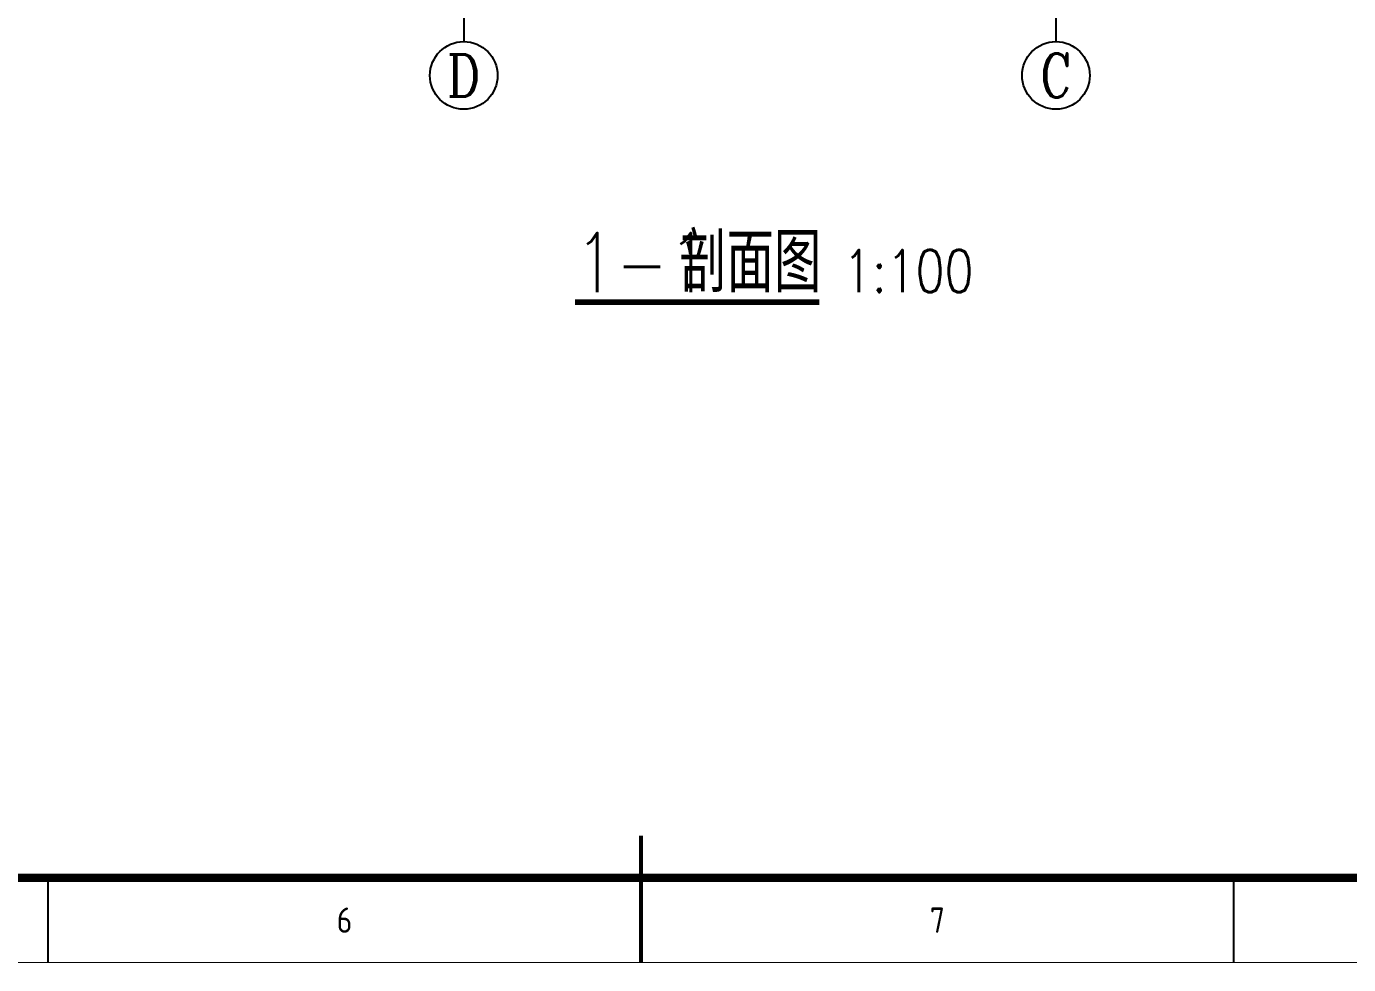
# Model space of a CAD drawing. Extents: x 238398 to 585159, y -66832 to 191977.
# Drawn here: x 483820 to 499450, y -37145 to -26056 of the extents above; entities that cross this region are included whole.
import ezdxf
from ezdxf.enums import TextEntityAlignment as Align

# ---------------------------------------------------------------- set-up
doc = ezdxf.new("R2010")
doc.units = 0
doc.header["$LTSCALE"] = 1000
doc.header["$MEASUREMENT"] = 0
doc.layers.get('0').update_dxf_attribs({"color": 8})
for name, color, linetype in [('AXIS', 8, 'Continuous'), ('AXIS_TEXT', 8, 'Continuous'), ('DIM_SYMB', 8, 'Continuous')]:
    doc.layers.add(name, color=color, linetype=linetype)
doc.layers.add('PUB_TEXT', color=8, linetype='Continuous', lineweight=20)
doc.styles.add('_TCH_AXIS', font='complex.shx', dxfattribs={"bigfont": 'gbcbig.shx'})
doc.styles.add('HZTXT', font='geditxt.shx', dxfattribs={"width": 0.8, "bigfont": 'hztxt1.shx'})
doc.styles.get("Standard").update_dxf_attribs({"font": 'gbenor.shx', "bigfont": 'gbcbig.shx'})
doc.styles.add('TK', font='GEDITXT.SHX', dxfattribs={"width": 0.85, "height": 3.5, "bigfont": 'hztxt1.shx'})

# ---------------------------------------------------------------- blocks, each defined once
blk = doc.blocks.new('GEDI_WK_A1')
at = {"color": 3}
for p, q in [((350.42, 0), (350.42, 10)), ((420.5, 0), (420.5, 10)), ((490.58, 0), (490.58, 10))]:
    blk.add_line(p, q, dxfattribs=at)
for points, const_width in [([(0, 0), (841, 0), (841, 594), (0, 594)], 0.1), ([(25, 10), (831, 10), (831, 584), (25, 584)], 1)]:
    blk.add_lwpolyline(points, close=True, dxfattribs=dict(at, const_width=const_width))
at = {"color": 3, "const_width": 0.5}
blk.add_lwpolyline([(420.5, 0), (420.5, 15)], dxfattribs=at)
at = {"color": 3}
for s, p in [('6', (385.46, 5)), ('7', (455.54, 5))]:
    blk.add_text(s, height=3, dxfattribs=at).set_placement(p, align=Align.MIDDLE)
blk = doc.blocks.new('CEEC_TK_A1')
blk.add_blockref('GEDI_WK_A1', (0, 0))
at = {"style": 'TK', "width": 0.85}
for tag, height, p in [('PROJECTNAME', 4.75, (776, 44)), ('PHASE', 4, (818, 44)), ('DRAWINGNAME', 4.75, (786, 31))]:
    blk.add_attdef(tag, text='', height=height, dxfattribs=at).set_placement(p, align=Align.MIDDLE_CENTER)
for tag, p, height in [('APPROVE', (663, 32.75), 3.5), ('DESIGN', (708, 32.75), 3.5), ('REVIEW1', (663, 25.75), 3.5), ('DRAW', (708, 25.75), 3.5), ('REVIEW2', (663, 18.75), 3.5), ('PROPORTION', (708, 18.75), 3.5), ('DRAWINGNUMBER', (758, 18.5), 4), ('CHECK', (663, 11.75), 3.5), ('DATE', (708, 11.75), 3.5), ('VERSION', (824, 11.75), 3.5)]:
    blk.add_attdef(tag, p, '', height=height, dxfattribs=at)

msp = doc.modelspace()

# ---------------------------------------------------------------- linework, layer by layer
at = {"layer": 'AXIS'}
for p, q in [((488989.5, -22949.2), (488989.5, -26235.3)), ((495989.5, -22949.2), (495989.5, -26235.3))]:
    msp.add_line(p, q, dxfattribs=at)
for centre in [(488989.5, -26635.3), (495989.5, -26635.3)]:
    msp.add_circle(centre, 400, dxfattribs=at)
at = {"layer": 'DIM_SYMB', "const_width": 70}
msp.add_lwpolyline([(490304.3, -29315.4), (493193.2, -29315.4)], dxfattribs=at)

# ---------------------------------------------------------------- block references
at = {"xscale": 100, "yscale": 100, "zscale": 100}
msp.add_blockref('CEEC_TK_A1', (449034.5, -37119.8), dxfattribs=at)

# ---------------------------------------------------------------- texts
at = {"layer": 'AXIS_TEXT', "style": '_TCH_AXIS'}
for s, height, p, p2 in [('D', 497.4, (488788.2, -26884.1), (489190.9, -26884.1)), ('C', 520.8, (495803.5, -26895.7), (496175.5, -26895.7))]:
    msp.add_text(s, height=height, dxfattribs=at).set_placement(p, p2, align=Align.FIT)
at = {"layer": 'PUB_TEXT', "style": 'HZTXT', "width": 0.8}
for s, height, p in [('剖面图', 700, (491536.3, -29197.4)), ('1-1', 700, (490304.3, -29197.4)), ('1:100', 500, (493473.2, -29197.4))]:
    msp.add_text(s, height=height, dxfattribs=at).set_placement(p)

doc.saveas('drawing.dxf')
